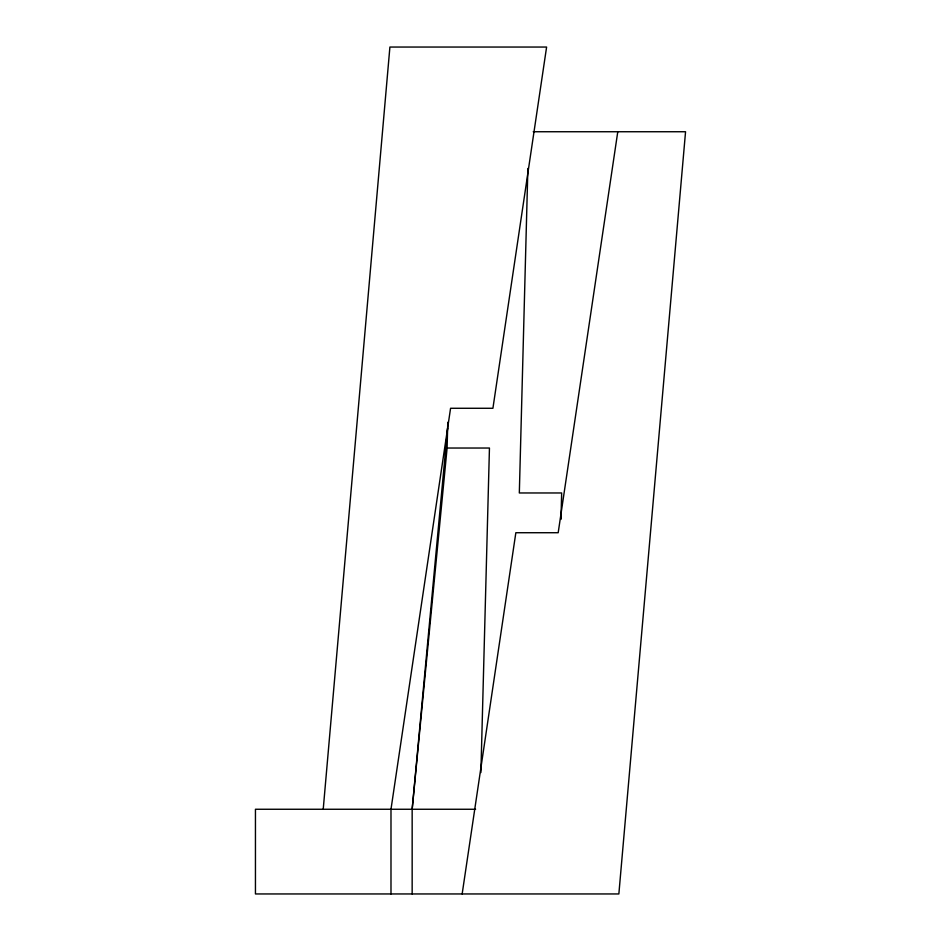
<?xml version="1.0" encoding="UTF-8"?>
<svg xmlns="http://www.w3.org/2000/svg" width="941" height="941" viewBox="0 0 941 941"><rect width="100%" height="100%" fill="white"/><g stroke="black" fill="none" stroke-linecap="round" stroke-linejoin="round"><path stroke-width="1.41" d="M412.158 893.95L412.158 809.26L447.104 448.034L447.775 422.297M480.886 772.549L489.449 448.034L447.104 448.034M527.877 168.451L519.326 492.966L561.671 492.966L560.965 519.408M560.66 518.691L561.142 512.845M323.222 809.26L389.903 47.05L546.603 47.05L492.919 408.276L450.574 408.276L390.986 809.26L390.986 893.95M412.158 809.26L447.622 428.155M462.16 893.95L515.844 532.724L558.189 532.724L617.778 131.74M533.218 131.74L685.554 131.74L618.86 893.95L255.446 893.95L255.446 809.26L475.593 809.26"/></g></svg>
